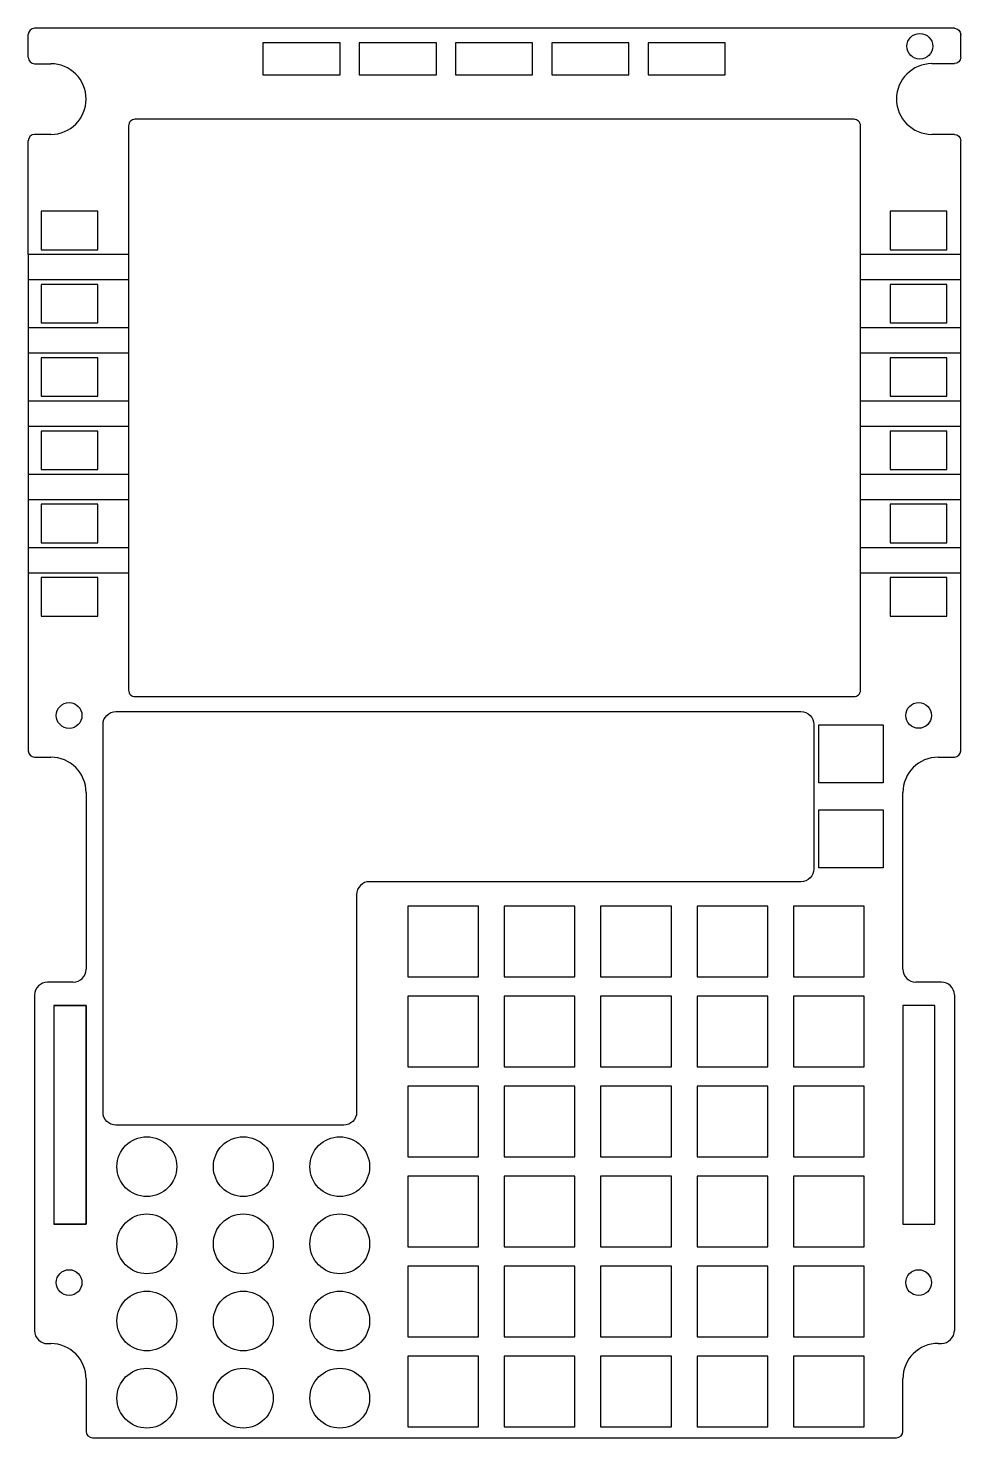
# Model space of a CAD drawing. Header units: millimetres. Extents: x -73 to 72, y -108 to 112.
import ezdxf

# ---------------------------------------------------------------- set-up
doc = ezdxf.new("R2010")
doc.units = ezdxf.units.MM
doc.layers.get('0').update_dxf_attribs({"linetype": 'CONTINUOUS'})

msp = doc.modelspace()

# ---------------------------------------------------------------- linework, layer by layer
for p, q in [((-72.77, 107.18, 0), (-72.77, 110.7, 0)), ((-72.77, 110.7, 0), (-72.77, 110.7, 0)), ((71.23, 111.7, 0), (-71.77, 111.7, 0)), ((-71.77, 111.7, 0), (-71.77, 111.7, 0)), ((4.51, 111.71, 0), (3.05, 111.71, 0)), ((72.23, 107.19, 0), (72.23, 110.7, 0)), ((-72.77, 107.18, 0), (-72.77, 107.18, 0)), ((-71.77, 106.18, 0), (-69.27, 106.18, 0)), ((-71.77, 106.18, 0), (-71.77, 106.18, 0)), ((67.73, 106.19, 0), (71.23, 106.19, 0)), ((-69.27, 95.18, 0), (-71.77, 95.18, 0)), ((-71.77, 95.18, 0), (-71.77, 95.18, 0)), ((71.23, 95.19, 0), (67.73, 95.19, 0)), ((-72.77, 76.55, 0), (-72.77, 94.18, 0)), ((72.23, -0.68, 0), (72.23, 94.19, 0)), ((-72.77, 76.55, 0), (-72.77, -0.68, 0)), ((-72.77, 76.55, 0), (-57.17, 76.55, 0)), ((56.63, 76.55, 0), (72.23, 76.55, 0)), ((-57.17, 72.55, 0), (-72.77, 72.55, 0)), ((72.23, 72.55, 0), (56.63, 72.55, 0)), ((-72.77, 65.15, 0), (-57.17, 65.15, 0)), ((56.63, 65.15, 0), (72.23, 65.15, 0)), ((-57.17, 61.15, 0), (-72.77, 61.15, 0)), ((72.23, 61.15, 0), (56.63, 61.15, 0)), ((-72.77, 53.75, 0), (-57.17, 53.75, 0)), ((56.63, 53.75, 0), (72.23, 53.75, 0)), ((-57.17, 49.75, 0), (-72.77, 49.75, 0)), ((72.23, 49.75, 0), (56.63, 49.75, 0)), ((-72.77, 42.35, 0), (-57.17, 42.35, 0)), ((56.63, 42.35, 0), (72.23, 42.35, 0)), ((-57.17, 38.35, 0), (-72.77, 38.35, 0)), ((72.23, 38.35, 0), (56.63, 38.35, 0)), ((-72.77, 30.95, 0), (-57.17, 30.95, 0)), ((56.63, 30.95, 0), (72.23, 30.95, 0)), ((-57.17, 26.95, 0), (-72.77, 26.95, 0)), ((72.23, 26.95, 0), (56.63, 26.95, 0)), ((-71.77, -1.68, 0), (-69.27, -1.68, 0)), ((68.73, -1.68, 0), (71.23, -1.68, 0)), ((-63.77, -7.18, 0), (-63.77, -34.68, 0)), ((63.23, -34.68, 0), (63.23, -7.18, 0)), ((-69.77, -36.68, 0), (-69.77, -36.69, 0)), ((-65.77, -36.68, 0), (-69.77, -36.68, 0)), ((69.23, -36.68, 0), (65.23, -36.68, 0)), ((-71.77, -38.69, 0), (-71.77, -90.9, 0)), ((71.23, -38.64, 0), (71.23, -90.85)), ((-68.77, -40.31), (-68.77, -74.31)), ((-68.77, -40.31), (-63.77, -40.31)), ((-63.77, -40.31), (-68.77, -40.31)), ((-63.77, -74.31), (-63.77, -40.31)), ((-63.77, -40.31), (-63.77, -74.31)), ((-68.77, -74.31), (-63.77, -74.31)), ((-63.77, -74.31), (-68.77, -74.31)), ((-69.77, -92.9, 0), (-69.27, -92.9, 0)), ((68.73, -92.86), (69.23, -92.86)), ((-63.77, -98.4, 0), (-63.77, -106.55, 0)), ((63.23, -106.55, 0), (63.23, -98.36)), ((-62.77, -107.55, 0), (62.23, -107.55, 0))]:
    msp.add_line(p, q)
for points in [[(-36.28, 109.43), (-36.28, 104.43), (-24.28, 104.43), (-24.28, 109.43)], [(-9.31, 104.43), (-9.31, 109.43), (-21.31, 109.43), (-21.31, 104.43)], [(5.66, 109.43), (-6.34, 109.43), (-6.34, 104.43), (5.66, 104.43)], [(20.63, 109.43), (8.63, 109.43), (8.63, 104.43), (20.63, 104.43)], [(23.6, 109.43), (23.6, 104.43), (35.6, 104.43), (35.6, 109.43)], [(-70.74, 77.25), (-61.94, 77.25), (-61.94, 83.25), (-70.74, 83.25)], [(70.06, 83.25), (61.26, 83.25), (61.26, 77.25), (70.06, 77.25)], [(-61.94, 71.85), (-70.74, 71.85), (-70.74, 65.85), (-61.94, 65.85)], [(70.06, 65.85), (70.06, 71.85), (61.26, 71.85), (61.26, 65.85)], [(-70.74, 60.45), (-70.74, 54.45), (-61.94, 54.45), (-61.94, 60.45)], [(61.26, 54.45), (70.06, 54.45), (70.06, 60.45), (61.26, 60.45)], [(-70.74, 43.05), (-61.94, 43.05), (-61.94, 49.05), (-70.74, 49.05)], [(70.06, 49.05), (61.26, 49.05), (61.26, 43.05), (70.06, 43.05)], [(-70.74, 31.65), (-61.94, 31.65), (-61.94, 37.65), (-70.74, 37.65)], [(70.06, 31.65), (70.06, 37.65), (61.26, 37.65), (61.26, 31.65)], [(-61.94, 20.25), (-61.94, 26.25), (-70.74, 26.25), (-70.74, 20.25)], [(70.06, 26.25), (61.26, 26.25), (61.26, 20.25), (70.06, 20.25)], [(50.18, -5.65), (50.18, 3.35), (60.18, 3.35), (60.18, -5.65)], [(50.18, -9.9), (60.18, -9.9), (60.18, -18.9), (50.18, -18.9)], [(-2.77, -35.86), (-2.77, -24.86), (-13.77, -24.86), (-13.77, -35.86)], [(12.23, -24.86), (1.23, -24.86), (1.23, -35.86), (12.23, -35.86)], [(27.23, -35.86), (27.23, -24.86), (16.23, -24.86), (16.23, -35.86)], [(42.23, -35.86), (42.23, -24.86), (31.23, -24.86), (31.23, -35.86)], [(46.23, -35.86), (57.23, -35.86), (57.23, -24.86), (46.23, -24.86)], [(-2.77, -49.86), (-2.77, -38.86), (-13.77, -38.86), (-13.77, -49.86)], [(1.23, -49.86), (12.23, -49.86), (12.23, -38.86), (1.23, -38.86)], [(27.23, -49.86), (27.23, -38.86), (16.23, -38.86), (16.23, -49.86)], [(31.23, -49.86), (42.23, -49.86), (42.23, -38.86), (31.23, -38.86)], [(57.23, -49.86), (57.23, -38.86), (46.23, -38.86), (46.23, -49.86)], [(68.21, -40.31), (63.21, -40.31), (63.21, -74.31), (68.21, -74.31)], [(-2.77, -52.86), (-13.77, -52.86), (-13.77, -63.86), (-2.77, -63.86)], [(12.23, -52.86), (1.23, -52.86), (1.23, -63.86), (12.23, -63.86)], [(16.23, -52.86), (16.23, -63.86), (27.23, -63.86), (27.23, -52.86)], [(42.23, -52.86), (31.23, -52.86), (31.23, -63.86), (42.23, -63.86)], [(57.23, -52.86), (46.23, -52.86), (46.23, -63.86), (57.23, -63.86)], [(-13.77, -66.86), (-13.77, -77.86), (-2.77, -77.86), (-2.77, -66.86)], [(1.23, -66.86), (1.23, -77.86), (12.23, -77.86), (12.23, -66.86)], [(16.23, -66.86), (16.23, -77.86), (27.23, -77.86), (27.23, -66.86)], [(42.23, -77.86), (42.23, -66.86), (31.23, -66.86), (31.23, -77.86)], [(46.23, -77.86), (57.23, -77.86), (57.23, -66.86), (46.23, -66.86)], [(-2.77, -80.86), (-13.77, -80.86), (-13.77, -91.86), (-2.77, -91.86)], [(12.23, -80.86), (1.23, -80.86), (1.23, -91.86), (12.23, -91.86)], [(16.23, -80.86), (16.23, -91.86), (27.23, -91.86), (27.23, -80.86)], [(42.23, -91.86), (42.23, -80.86), (31.23, -80.86), (31.23, -91.86)], [(57.23, -80.86), (46.23, -80.86), (46.23, -91.86), (57.23, -91.86)], [(-2.77, -94.86), (-13.77, -94.86), (-13.77, -105.86), (-2.77, -105.86)], [(1.23, -94.86), (1.23, -105.86), (12.23, -105.86), (12.23, -94.86)], [(16.23, -94.86), (16.23, -105.86), (27.23, -105.86), (27.23, -94.86)], [(42.23, -105.86), (42.23, -94.86), (31.23, -94.86), (31.23, -105.86)], [(57.23, -94.86), (46.23, -94.86), (46.23, -105.86), (57.23, -105.86)]]:
    msp.add_lwpolyline(points, close=True)
for points in [[(55.63, 97.53), (-56.17, 97.53, 0.414214), (-57.17, 96.53), (-57.17, 8.73, 0.414214), (-56.17, 7.73), (55.63, 7.73, 0.414214), (56.63, 8.73), (56.63, 96.53, 0.414214)], [(47.38, 5.4, -0.414214), (49.38, 3.4), (49.38, -19.05, -0.414214), (47.38, -21.05), (-19.71, -21.05, 0.414214), (-21.71, -23.05), (-21.71, -56.92, -0.414214), (-23.71, -58.92), (-59.14, -58.92, -0.414214), (-61.14, -56.92), (-61.14, 3.4, -0.414214), (-59.14, 5.4)]]:
    msp.add_lwpolyline(points, format="xyb", close=True)
for centre, radius in [((65.86, 108.89), 2), ((-66.41, 4.8), 2), ((65.67, 4.81), 2), ((-54.33, -65.38), 4.65), ((-39.33, -65.38), 4.65), ((-24.33, -65.38), 4.65), ((-54.33, -77.38), 4.65), ((-39.33, -77.38), 4.65), ((-24.33, -77.38), 4.65), ((-66.41, -83.41), 2), ((65.67, -83.41), 2), ((-54.33, -89.38), 4.65), ((-39.33, -89.38), 4.65), ((-24.33, -89.38), 4.65), ((-54.33, -101.38), 4.65), ((-39.33, -101.38), 4.65), ((-24.33, -101.38), 4.65)]:
    msp.add_circle(centre, radius)
at = {"extrusion": (2.64698e-22, -9.32487e-09, 1)}
msp.add_arc((-71.77, 110.7, 0), 1, 90, 180, dxfattribs=at)
at = {"extrusion": (9.32487e-09, 1.32349e-22, -1)}
msp.add_arc((-71.23, 110.7, 0), 1, 90, 180, dxfattribs=at)
at = {"extrusion": (6.09273e-08, -2.64698e-22, 1)}
msp.add_arc((-71.77, 107.18, 0), 1, 180, 270, dxfattribs=at)
at = {"extrusion": (-8.56006e-08, -3.92736e-08, 1)}
msp.add_arc((-69.27, 100.68, 0), 5.5, -90, 90, dxfattribs=at)
at = {"extrusion": (1.86694e-08, -8.58685e-09, 1)}
msp.add_arc((67.73, 100.69, 0), 5.5, 90, 270, dxfattribs=at)
at = {"extrusion": (1.07971e-08, 9.79813e-24, -1)}
msp.add_arc((-71.23, 107.19, 0), 1, 180, 269.99, dxfattribs=at)
at = {"extrusion": (1.58819e-21, 5.41454e-08, 1)}
msp.add_arc((-71.77, 94.18, 0), 1, 90, 180, dxfattribs=at)
at = {"extrusion": (-2.69543e-08, -7.72561e-09, -1)}
msp.add_arc((-71.23, 94.19, 0), 1, 90, 180, dxfattribs=at)
at = {"extrusion": (4.28933e-08, 6.2667e-08, 1)}
msp.add_arc((-71.77, -0.68, 0), 1, 180, 270, dxfattribs=at)
at = {"extrusion": (4.2472e-08, -7.4359e-08, 1)}
msp.add_arc((-69.27, -7.18, 0), 5.5, 0, 90, dxfattribs=at)
at = {"extrusion": (-1.69596e-09, -2.94194e-09, 1)}
msp.add_arc((68.73, -7.18, 0), 5.5, 90, 180, dxfattribs=at)
at = {"extrusion": (-1.61855e-09, 7.72561e-09, 1)}
msp.add_arc((71.23, -0.68, 0), 1, -90, 0, dxfattribs=at)
for centre, radius, start, end in [((-65.77, -34.68, 0), 2, -90, 0), ((65.23, -34.68), 2, 180, 270), ((-69.77, -38.69, 0), 2, 89.9711, 180), ((69.23, -38.68), 2, 1.1845, 90), ((69.23, -90.86), 2, -90, 0.2127), ((68.73, -98.36), 5.5, 90, 180), ((-62.77, -106.55), 1, 180, 270), ((62.23, -106.55), 1, -90, 0)]:
    msp.add_arc(centre, radius, start, end)
at = {"extrusion": (1.01233e-09, -3.26447e-10, 1)}
msp.add_arc((-69.77, -90.9, 0), 2, 179.984, 270, dxfattribs=at)
at = {"extrusion": (1.08039e-09, -3.90436e-10, 1)}
msp.add_arc((-69.27, -98.4), 5.5, 0, 90, dxfattribs=at)

doc.saveas('drawing.dxf')
